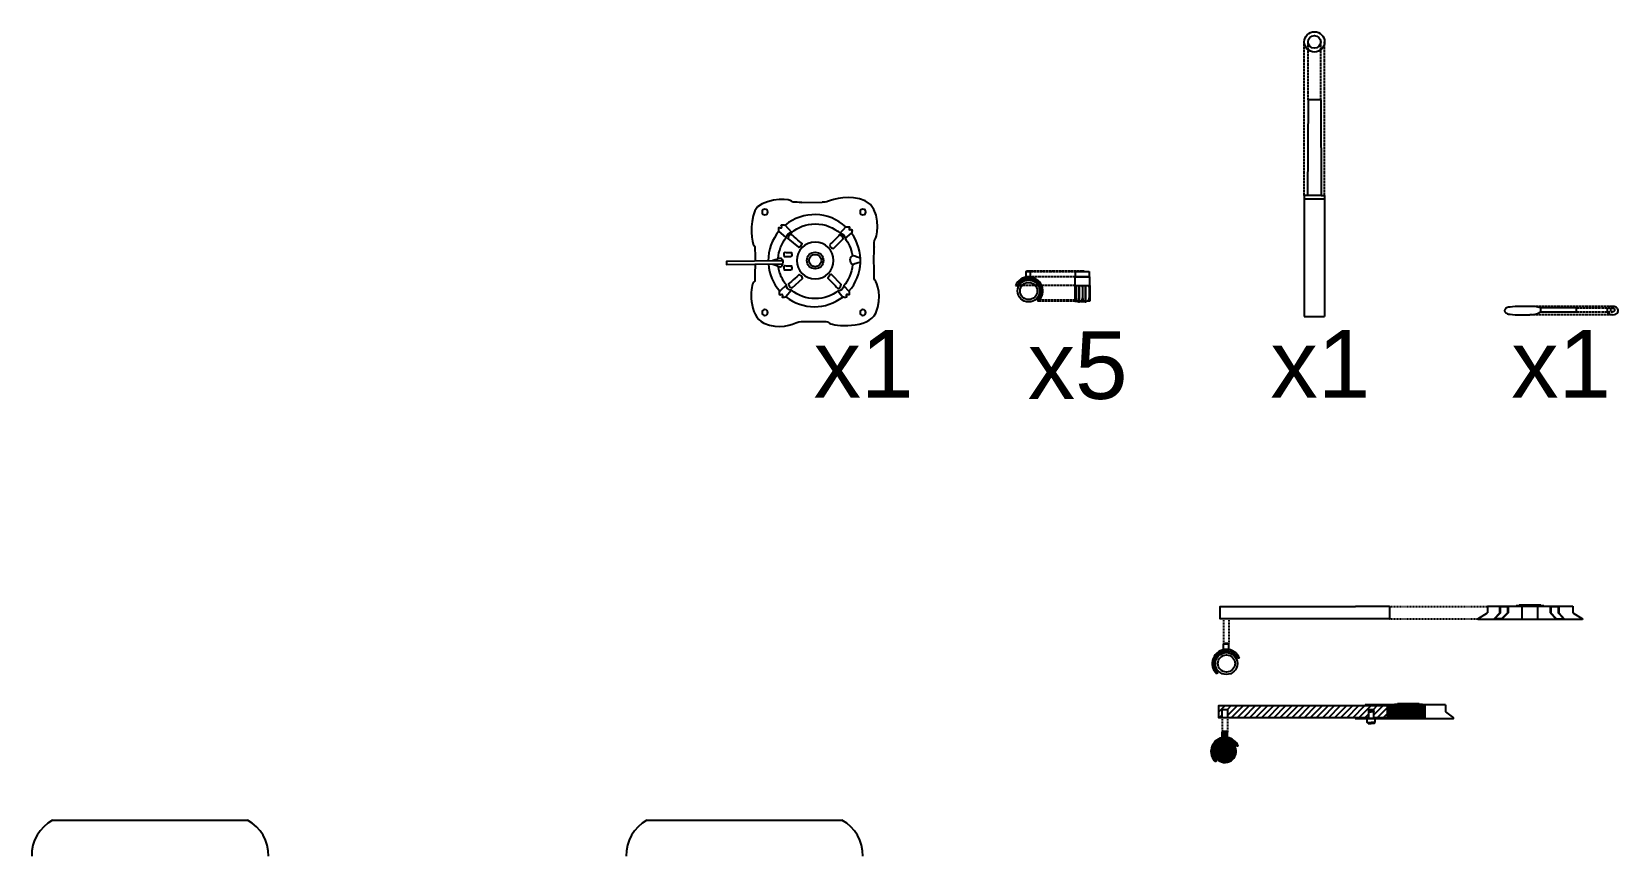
# Model space of a CAD drawing. Header units: millimetres. Extents: x 588 to 1533, y 329 to 716.
# Drawn here: x 1051.3 to 1285.8, y 523 to 644.9 of the extents above; entities that cross this region are included whole.
import ezdxf

# ---------------------------------------------------------------- set-up
doc = ezdxf.new("R2010")
doc.units = ezdxf.units.MM
doc.linetypes.add('ACAD_ISO02W100', pattern=[15, 12, -3])
for name, color, linetype in [('A-SECTION', 254, 'Continuous'), ('A-SECTION-1', 253, 'Continuous'), ('G-ANNO-TEXT', 3, 'Continuous'), ('LINE', 3, 'ACAD_ISO02W100'), ('viti e bulloni', 2, 'Continuous')]:
    doc.layers.add(name, color=color, linetype=linetype)

# ---------------------------------------------------------------- blocks, each defined once
blk = doc.blocks.new('vite gamba')
at = {"layer": 'viti e bulloni'}
for p, q in [((1248.9, 541.77), (1249.49, 541.77)), ((1249.22, 543.02), (1249.13, 542.75)), ((1249.13, 542.75), (1249.49, 542.75)), ((1249.13, 541.77), (1249.13, 542.75)), ((1249.49, 543.02), (1249.22, 543.02)), ((1249.49, 543.02), (1249.76, 543.02)), ((1249.86, 542.75), (1249.49, 542.75)), ((1250.08, 541.77), (1249.49, 541.77)), ((1249.76, 543.02), (1249.86, 542.75)), ((1249.86, 541.77), (1249.86, 542.75)), ((1249.04, 541.04), (1248.9, 541.18)), ((1248.9, 541.18), (1249.49, 541.18)), ((1249.04, 541.04), (1249.49, 541.04)), ((1250.08, 541.18), (1249.49, 541.18)), ((1249.94, 541.04), (1249.49, 541.04)), ((1249.94, 541.04), (1250.08, 541.18))]:
    blk.add_line(p, q, dxfattribs=at)
at = {"layer": 'viti e bulloni', "linetype": 'Continuous'}
for p, q in [((1248.9, 541.18), (1248.9, 541.77)), ((1250.08, 541.18), (1250.08, 541.77))]:
    blk.add_line(p, q, dxfattribs=at)

msp = doc.modelspace()

# ---------------------------------------------------------------- hatches: boundary and pattern name
at = {"layer": 'A-SECTION'}
h = msp.add_hatch(dxfattribs=at)
h.set_pattern_fill('ANSI31', color=256, scale=0.2)
h.paths.add_polyline_path([(1248.91, 544.68), (1249.71, 544.68), (1249.71, 543.43), (1251.81, 543.43), (1251.81, 545.23), (1246.81, 545.23), (1226.81, 545.23), (1226.81, 543.43), (1227.26, 543.43), (1227.26, 544.68), (1228.06, 544.68), (1228.06, 543.43), (1248.91, 543.43)])
h = msp.add_hatch(dxfattribs=at)
h.set_pattern_fill('ANSI31', color=256, scale=0.05)
h.set_pattern_definition([(45, (-101.65275, -9.95547), (-0.112253202, 0.112253202), [])])
h.paths.add_polyline_path([(1253.22, 545.53), (1253.22, 545.43), (1252.75, 545.43), (1252.75, 545.33), (1251.81, 545.33), (1251.81, 543.33), (1257.25, 543.33), (1257.25, 545.33), (1256.88, 545.33), (1256.88, 545.43), (1256.41, 545.43), (1256.41, 545.53)])
h = msp.add_hatch(dxfattribs=at)
h.set_pattern_fill('ANSI31', color=256, scale=0.05)
h.set_pattern_definition([(45, (-14.9475, 16.53206), (-0.112253202, 0.112253202), [])])
h.paths.add_polyline_path([(1228.06, 540.04), (1228.06, 540.27, -0.237865), (1229.38, 539.26), (1229.65, 539.25, 0.258915), (1228.06, 540.52), (1228.06, 541.31), (1228.04, 541.31), (1228.04, 541.41), (1227.28, 541.41), (1227.28, 541.31), (1227.26, 541.31), (1227.26, 540.5, 0.604883), (1226.29, 536.92), (1226.45, 537.09, -0.595055), (1227.26, 540.25), (1227.26, 540.02, 8.005543)])
at = {"layer": 'A-SECTION-1'}
h = msp.add_hatch(dxfattribs=at)
h.set_pattern_fill('ANSI31', color=256, scale=0.02)
h.set_pattern_definition([(45, (-6.90555, 0), (-0.0449012806, 0.0449012806), [])])
h.paths.add_polyline_path([(1248.43, 545.23), (1251.71, 545.23), (1251.71, 543.43), (1249.71, 543.43), (1249.71, 543.33), (1251.81, 543.33), (1251.81, 545.33), (1248.43, 545.33)])
h.paths.add_polyline_path([(1248.91, 543.43), (1246.93, 543.43), (1246.93, 543.33), (1248.91, 543.33)])

# ---------------------------------------------------------------- linework, layer by layer
for p, q in [((1239.99, 634.79), (1239.91, 620.67)), ((1241.85, 634.79), (1239.99, 634.79)), ((1241.85, 634.79), (1241.93, 620.67)), ((1165.15, 619.65), (1168.14, 619.66)), ((1241.93, 620.67), (1239.42, 620.67)), ((1239.42, 620.67), (1239.42, 602.76)), ((1239.42, 620.67), (1239.42, 620.16)), ((1239.42, 620.16), (1242.42, 620.16)), ((1241.93, 620.67), (1242.42, 620.67)), ((1242.42, 620.67), (1242.42, 602.76)), ((1160.88, 611), (1160.88, 611.09)), ((1160.88, 610.46), (1160.88, 610.55)), ((1198.32, 608.63), (1198.32, 609.41)), ((1198.32, 609.41), (1198.97, 609.41)), ((1198.34, 609.51), (1198.95, 609.51)), ((1198.34, 609.41), (1198.34, 609.51)), ((1198.95, 609.51), (1198.95, 609.41)), ((1198.97, 608.63), (1198.97, 609.41)), ((1207.72, 608.63), (1205.52, 608.63)), ((1205.52, 608.63), (1205.52, 607.36)), ((1205.62, 608.63), (1205.62, 609.41)), ((1205.62, 609.41), (1207.62, 609.41)), ((1205.62, 608.63), (1207.62, 608.63)), ((1206.37, 609.41), (1206.37, 609.51)), ((1206.37, 609.51), (1206.87, 609.51)), ((1206.87, 609.51), (1206.87, 609.41)), ((1207.62, 609.41), (1207.62, 608.63)), ((1207.72, 607.36), (1207.72, 608.63)), ((1162.93, 605.56), (1162.93, 605.56)), ((1196.73, 607.35), (1197, 607.36)), ((1199.93, 605.19), (1200.09, 605.02)), ((1205.52, 607.36), (1207.72, 607.36)), ((1205.52, 607.36), (1205.52, 605.02)), ((1205.73, 605.19), (1205.52, 605.19)), ((1205.65, 607.08), (1205.64, 605.6)), ((1205.64, 605.6), (1205.76, 605.09)), ((1205.71, 607.36), (1205.65, 607.08)), ((1205.76, 605.09), (1206.09, 604.93)), ((1206.09, 604.93), (1206.09, 607.36)), ((1206.17, 604.93), (1206.17, 607.36)), ((1206.51, 605.09), (1206.17, 604.93)), ((1206.62, 605.6), (1206.51, 605.09)), ((1206.71, 605.19), (1206.53, 605.19)), ((1206.55, 607.36), (1206.62, 607.08)), ((1206.62, 607.08), (1206.62, 605.6)), ((1206.63, 607.08), (1206.62, 605.6)), ((1206.62, 605.6), (1206.74, 605.09)), ((1206.69, 607.36), (1206.63, 607.08)), ((1206.74, 605.09), (1207.07, 604.93)), ((1207.07, 604.93), (1207.07, 607.36)), ((1207.15, 604.93), (1207.15, 607.36)), ((1207.49, 605.09), (1207.15, 604.93)), ((1207.6, 605.6), (1207.49, 605.09)), ((1207.51, 605.19), (1207.72, 605.19)), ((1207.53, 607.36), (1207.6, 607.08)), ((1207.6, 607.08), (1207.6, 605.6)), ((1207.72, 607.36), (1207.72, 605.02)), ((1205.52, 605.02), (1205.91, 605.01)), ((1206.09, 604.93), (1206.17, 604.93)), ((1206.35, 605.01), (1206.9, 605.01)), ((1207.07, 604.93), (1207.15, 604.93)), ((1207.72, 605.02), (1207.34, 605.02)), ((1239.42, 602.76), (1242.42, 602.76)), ((1279.65, 604.03), (1274.35, 604.03)), ((1274.35, 604.03), (1274.35, 603.46)), ((1274.35, 603.46), (1279.65, 603.46)), ((1279.65, 603.46), (1279.65, 604.03)), ((1252.01, 559.88), (1247.01, 559.88)), ((1265.09, 558.06), (1266.5, 558.96)), ((1266.5, 559.96), (1279.13, 559.96)), ((1266.5, 559.96), (1266.5, 558.96)), ((1267.47, 558.06), (1268.35, 558.96)), ((1268.43, 558.96), (1267.55, 558.06)), ((1268.35, 558.96), (1268.35, 559.96)), ((1268.43, 558.96), (1268.43, 559.86)), ((1269.48, 559.86), (1268.43, 559.86)), ((1269.48, 558.96), (1268.59, 558.06)), ((1269.56, 558.96), (1268.67, 558.06)), ((1269.48, 559.86), (1269.48, 558.96)), ((1269.56, 559.96), (1269.56, 558.96)), ((1270.72, 559.96), (1270.72, 560.06)), ((1270.72, 560.06), (1274.85, 560.06)), ((1271.19, 560.06), (1271.19, 560.16)), ((1271.19, 560.16), (1274.39, 560.16)), ((1271.63, 557.96), (1271.63, 559.96)), ((1273.92, 557.96), (1273.92, 559.96)), ((1274.39, 560.16), (1274.39, 560.06)), ((1274.85, 560.06), (1274.85, 559.96)), ((1275.78, 559.96), (1275.78, 558.96)), ((1275.78, 558.96), (1276.61, 558.06)), ((1275.78, 558.96), (1275.87, 558.96)), ((1275.87, 559.86), (1275.87, 558.96)), ((1276.96, 559.86), (1275.87, 559.86)), ((1276.69, 558.06), (1275.87, 558.96)), ((1276.96, 559.86), (1276.96, 558.96)), ((1277.04, 558.96), (1276.96, 558.96)), ((1277.78, 558.06), (1276.96, 558.96)), ((1277.04, 559.96), (1277.04, 558.96)), ((1277.04, 558.96), (1277.86, 558.06)), ((1279.13, 559.96), (1279.13, 558.96)), ((1279.13, 558.96), (1280.56, 558.06)), ((1265.09, 557.96), (1265.09, 558.06)), ((1280.56, 557.96), (1265.09, 557.96)), ((1267.47, 557.96), (1267.47, 558.06)), ((1268.67, 558.06), (1267.47, 558.06)), ((1268.67, 557.96), (1268.67, 558.06)), ((1276.61, 557.96), (1276.61, 558.06)), ((1276.61, 558.06), (1277.86, 558.06)), ((1277.86, 558.06), (1277.86, 557.96)), ((1280.56, 558.06), (1280.56, 557.96)), ((1228.26, 554.32), (1227.46, 554.32)), ((1227.46, 553.5), (1227.46, 554.32)), ((1228.24, 554.42), (1227.48, 554.42)), ((1227.48, 554.42), (1227.48, 554.32)), ((1228.24, 554.32), (1228.24, 554.42)), ((1228.26, 553.52), (1228.26, 554.32)), ((1227.46, 553.02), (1227.46, 553.25)), ((1228.26, 553.05), (1228.26, 553.28)), ((1229.85, 552.26), (1229.58, 552.26)), ((1226.66, 550.1), (1226.49, 549.92)), ((1227.26, 543.43), (1227.26, 544.68)), ((1227.26, 544.68), (1228.06, 544.68)), ((1228.06, 544.68), (1228.06, 543.43)), ((1248.43, 545.33), (1248.43, 545.23)), ((1248.91, 544.68), (1248.91, 543.43)), ((1249.71, 543.43), (1249.71, 544.68)), ((1251.71, 543.43), (1251.71, 545.23)), ((1251.81, 545.33), (1251.81, 543.33)), ((1252.75, 545.33), (1252.75, 545.43)), ((1252.75, 545.43), (1253.22, 545.43)), ((1253.22, 545.43), (1253.22, 545.53)), ((1253.22, 545.53), (1256.41, 545.53)), ((1256.41, 545.53), (1256.41, 545.43)), ((1256.41, 545.43), (1256.88, 545.43)), ((1256.88, 545.43), (1256.88, 545.33)), ((1257.25, 545.33), (1257.25, 543.33)), ((1260.31, 545.33), (1260.31, 544.33)), ((1260.31, 544.33), (1261.49, 543.43)), ((1248.91, 543.33), (1248.91, 543.43)), ((1248.91, 543.43), (1248.94, 543.43)), ((1249.67, 543.43), (1249.71, 543.43)), ((1249.71, 543.33), (1249.71, 543.43)), ((1227.26, 540.5), (1227.26, 541.31)), ((1227.28, 541.31), (1227.26, 541.31)), ((1227.26, 540.02), (1227.26, 540.25)), ((1228.04, 541.41), (1227.28, 541.41)), ((1227.28, 541.41), (1227.28, 541.31)), ((1228.04, 541.31), (1228.04, 541.41)), ((1228.06, 541.31), (1228.04, 541.31)), ((1228.06, 540.52), (1228.06, 541.31)), ((1228.06, 540.04), (1228.06, 540.27)), ((1226.45, 537.09), (1226.29, 536.92)), ((1229.65, 539.25), (1229.38, 539.26)), ((1054.39, 528.28), (1083.21, 528.28)), ((1142.26, 528.28), (1171.09, 528.28))]:
    msp.add_line(p, q)
for points in [[(1162.83, 614.44), (1161.77, 615.41)], [(1163.69, 615.21), (1162.68, 616.27)], [(1170.83, 615.08), (1171.66, 616.01)], [(1171.53, 614.32), (1172.5, 615.07)], [(1162.31, 611.02), (1154.03, 610.91), (1154.03, 610.46), (1162.32, 610.57)], [(1162.87, 607.44), (1161.88, 606.53)], [(1163.64, 606.67), (1162.8, 605.66)], [(1170.51, 606.54), (1171.19, 605.65)], [(1171.34, 607.33), (1172.11, 606.52)], [(1274.35, 604.03), (1274.12, 604.12), (1273.75, 604.19), (1273.29, 604.24), (1272.75, 604.26), (1272.18, 604.27), (1271.61, 604.27), (1271.07, 604.26), (1270.58, 604.23), (1270.18, 604.2), (1269.87, 604.17), (1269.62, 604.13), (1269.44, 604.08), (1269.31, 604.03), (1269.21, 603.98), (1269.15, 603.92), (1269.11, 603.87), (1269.08, 603.81), (1269.05, 603.75), (1269.04, 603.69), (1269.04, 603.64), (1269.04, 603.58), (1269.05, 603.52), (1269.08, 603.46), (1269.11, 603.4), (1269.15, 603.35), (1269.21, 603.29), (1269.31, 603.24), (1269.44, 603.19), (1269.62, 603.14), (1269.87, 603.1), (1270.18, 603.07), (1270.58, 603.04), (1271.07, 603.01), (1271.62, 603), (1272.19, 603.01), (1272.76, 603.04), (1273.3, 603.09), (1273.76, 603.17), (1274.12, 603.29), (1274.35, 603.46)], [(1252.01, 558.08), (1227.01, 558.08), (1227.01, 559.88), (1247.01, 559.88)], [(1252.01, 559.88), (1252.01, 558.08)], [(1248.91, 543.43), (1226.81, 543.43), (1226.81, 545.23), (1251.71, 545.23)], [(1252.75, 545.33), (1248.43, 545.33)], [(1251.81, 545.23), (1251.81, 543.43)], [(1260.31, 545.33), (1256.88, 545.33)], [(1246.93, 543.33), (1261.49, 543.33), (1261.49, 543.43)], [(1246.93, 543.43), (1246.93, 543.33)], [(1251.71, 543.43), (1249.71, 543.43)]]:
    msp.add_lwpolyline(points)
for centre, radius in [((1240.92, 643.38), 1.5), ((1240.92, 643.38), 0.933), ((1167.12, 611.05), 1.23), ((1167.12, 611.05), 0.911), ((1198.67, 606.55), 1.63), ((1198.67, 606.55), 1.27), ((1285, 603.74), 0.288), ((1227.91, 551.46), 1.63), ((1227.91, 551.46), 1.27)]:
    msp.add_circle(centre, radius)
for centre, radius, start, end in [((1167.02, 611.06), 6.78, 46.8419, 129.8073), ((1166.99, 611.03), 6.81, 140.0285, 180.3668), ((1166.94, 611.04), 6.87, 318.8365, 35.9488), ((1166.99, 611.03), 6.81, 184.1523, 221.4124), ((1198.67, 606.55), 2.09, 312.7548, 157.5394), ((1198.67, 606.55), 1.85, 312.7548, 154.2337), ((1167, 611.06), 6.84, 232.1508, 307.7409), ((1284.63, 603.65), 0.463, 138.6811, 204.1732), ((1285, 603.31), 0.964, 41.6908, 138.3092), ((1285.37, 603.65), 0.463, 335.8268, 41.3189), ((1227.91, 551.46), 2.09, 22.4606, 227.2452), ((1227.91, 551.46), 1.85, 25.7663, 227.2452), ((1227.71, 538.45), 2.09, 102.569, 227.2452), ((1227.71, 538.45), 1.85, 104.2253, 227.2452), ((1227.71, 538.45), 1.63, 106.2552, 77.7746), ((1227.71, 538.45), 2.09, 22.4606, 80.5245), ((1227.71, 538.45), 1.85, 25.7663, 79.2864), ((1057.16, 523.13), 5.85, 118.2955, 181.6314), ((1080.44, 523.13), 5.85, 358.3686, 61.7045), ((1145.03, 523.13), 5.85, 118.2955, 181.6314), ((1168.31, 523.13), 5.85, 358.3686, 61.7045)]:
    msp.add_arc(centre, radius, start, end)
msp.add_ellipse((1285, 603.74), major_axis=(0.866, 0), ratio=0.832887, start_param=3.551511, end_param=5.881954)
for points, knots in [([(1163.43, 619.9), (1163.01, 620.33), (1158.98, 620.13), (1158.18, 618.4), (1157.5, 616.47), (1157.61, 613.59), (1158.16, 613.18), (1158.26, 613.03), (1158.19, 613.03), (1158.21, 612.85), (1158.23, 612.47), (1158.24, 611.86), (1158.24, 611.15)], [0, 0, 0, 0, 1, 1, 1, 2, 2, 2, 3, 3, 3, 4, 4, 4, 4]), ([(1165.15, 619.65), (1164.59, 619.65), (1164.16, 619.66), (1164.07, 619.66), (1163.75, 619.66), (1163.79, 619.82), (1163.43, 619.9)], [0, 0, 0, 0, 1, 1, 1, 2, 2, 2, 2]), ([(1176.08, 614.39), (1176.42, 614.79), (1176.85, 618.81), (1174.53, 619.85), (1172.2, 620.88), (1169.89, 620.08), (1168.95, 619.77), (1168.86, 619.73), (1168.99, 619.78), (1168.55, 619.7), (1168.48, 619.68), (1168.33, 619.67), (1168.14, 619.66)], [0, 0, 0, 0, 1, 1, 1, 2, 2, 2, 3, 3, 3, 4, 4, 4, 4]), ([(1159.69, 618.65), (1159.92, 618.65), (1160.11, 618.46), (1160.11, 618.22), (1160.11, 617.99), (1159.92, 617.8), (1159.69, 617.8), (1159.45, 617.8), (1159.26, 617.99), (1159.26, 618.22), (1159.26, 618.46), (1159.45, 618.65), (1159.69, 618.65)], [0, 0, 0, 0, 1, 1, 1, 2, 2, 2, 3, 3, 3, 4, 4, 4, 4]), ([(1174.18, 618.65), (1174.42, 618.65), (1174.61, 618.46), (1174.61, 618.22), (1174.61, 617.99), (1174.42, 617.8), (1174.18, 617.8), (1173.95, 617.8), (1173.76, 617.99), (1173.76, 618.22), (1173.76, 618.46), (1173.95, 618.65), (1174.18, 618.65)], [0, 0, 0, 0, 1, 1, 1, 2, 2, 2, 3, 3, 3, 4, 4, 4, 4]), ([(1161.64, 611.37), (1161.72, 612.5), (1162.15, 613.54), (1162.83, 614.44), (1162.85, 614.83), (1163.2, 615.19), (1163.69, 615.21), (1164.52, 615.97), (1165.78, 616.47), (1167.15, 616.47), (1168.56, 616.47), (1169.85, 615.94), (1170.83, 615.07), (1171.13, 615.09), (1171.51, 614.72), (1171.53, 614.32), (1172.05, 613.67), (1172.44, 612.82), (1172.64, 611.78)], [0, 0, 0, 0, 1, 1, 1, 2, 2, 2, 3, 3, 3, 4, 4, 4, 5, 5, 5, 6, 6, 6, 6]), ([(1161.77, 615.41), (1161.73, 615.55), (1161.72, 615.79), (1161.74, 615.91), (1161.75, 615.93), (1161.75, 615.94), (1161.77, 615.95), (1161.8, 615.95), (1161.81, 615.95), (1161.83, 615.94), (1162.05, 615.8), (1162.3, 615.91), (1162.13, 616.17), (1162.11, 616.2), (1162.11, 616.21), (1162.11, 616.26), (1162.12, 616.28), (1162.12, 616.29), (1162.16, 616.31), (1162.29, 616.35), (1162.51, 616.32), (1162.68, 616.27)], [0, 0, 0, 0, 1, 1, 1, 2, 2, 2, 3, 3, 3, 4, 4, 4, 5, 5, 5, 6, 6, 6, 6.816622, 6.816622, 6.816622, 6.816622]), ([(1163.59, 614.92), (1163.59, 614.92), (1164.93, 613.74), (1165.18, 613.58), (1165.01, 612.98), (1164.66, 613.01), (1164.66, 613.01), (1164.66, 613.01), (1163.1, 614.3), (1163.1, 614.3), (1163.1, 614.77), (1163.59, 614.92), (1163.59, 614.92)], [0, 0, 0, 0, 1, 1, 1, 2, 2, 2, 3, 3, 3, 4, 4, 4, 4]), ([(1169.24, 613.38), (1169.24, 613.38), (1170.53, 614.61), (1170.72, 614.85), (1171.3, 614.62), (1171.24, 614.27), (1171.24, 614.27), (1171.24, 614.27), (1169.81, 612.84), (1169.81, 612.84), (1169.35, 612.88), (1169.24, 613.38), (1169.24, 613.38)], [0, 0, 0, 0, 1, 1, 1, 2, 2, 2, 3, 3, 3, 4, 4, 4, 4]), ([(1171.66, 616.01), (1171.81, 616.05), (1172.04, 616.05), (1172.16, 616.03), (1172.19, 616.02), (1172.2, 616.01), (1172.21, 615.99), (1172.21, 615.97), (1172.21, 615.96), (1172.19, 615.94), (1172.04, 615.72), (1172.15, 615.47), (1172.41, 615.62), (1172.44, 615.64), (1172.45, 615.64), (1172.5, 615.65), (1172.53, 615.63), (1172.53, 615.63), (1172.55, 615.59), (1172.59, 615.46), (1172.55, 615.23), (1172.5, 615.07)], [0, 0, 0, 0, 1, 1, 1, 2, 2, 2, 3, 3, 3, 4, 4, 4, 5, 5, 5, 6, 6, 6, 6.827507, 6.827507, 6.827507, 6.827507]), ([(1163.58, 611.62), (1163.54, 611.58), (1163.46, 611.59), (1163.32, 611.58), (1163.1, 611.58), (1162.66, 611.6), (1162.57, 611.61), (1162.54, 611.85), (1162.53, 611.99), (1162.53, 611.99), (1162.55, 612.14), (1162.53, 612.21), (1162.58, 612.25)], [0, 0, 0, 0, 1, 1, 1, 2, 2, 2, 3, 3, 3, 4, 4, 4, 4]), ([(1162.58, 612.25), (1162.59, 612.25), (1162.61, 612.26), (1162.62, 612.26), (1162.9, 612.25), (1163.31, 612.27), (1163.42, 612.25), (1163.6, 612.22), (1163.64, 612.26), (1163.64, 612.07), (1163.65, 611.89), (1163.64, 611.98), (1163.66, 611.84), (1163.66, 611.75), (1163.63, 611.64), (1163.58, 611.62)], [0, 0, 0, 0, 1, 1, 1, 2, 2, 2, 3, 3, 3, 4, 4, 4, 5, 5, 5, 5]), ([(1167.12, 613.77), (1168.62, 613.77), (1169.84, 612.55), (1169.84, 611.05), (1169.84, 609.55), (1168.62, 608.33), (1167.12, 608.33), (1165.62, 608.33), (1164.41, 609.55), (1164.41, 611.05), (1164.41, 612.55), (1165.62, 613.77), (1167.12, 613.77)], [0, 0, 0, 0, 1, 1, 1, 2, 2, 2, 3, 3, 3, 4, 4, 4, 4]), ([(1169.26, 601.78), (1169.8, 601.34), (1175.06, 600.94), (1176.07, 603.27), (1177.09, 605.6), (1176.26, 607.89), (1175.95, 608.13), (1175.72, 608.54), (1175.87, 608.8), (1175.83, 609.23), (1175.8, 609.67), (1175.82, 613.64), (1175.82, 613.03), (1175.82, 614.27), (1175.96, 614), (1176.09, 614.4)], [0, 0, 0, 0, 1, 1, 1, 2, 2, 2, 3, 3, 3, 4, 4, 4, 5, 5, 5, 5]), ([(1158.23, 610.51), (1158.22, 609.08), (1158.21, 608.37), (1158.21, 608.24), (1158.21, 607.93), (1158.09, 608.02), (1157.91, 607.66)], [0.121151, 0.121151, 0.121151, 0.121151, 1, 1, 1, 2, 2, 2, 2]), ([(1160.88, 611.09), (1161.39, 611.22), (1161.57, 611.29), (1161.87, 611.4), (1162.23, 611.54), (1162.34, 610.99), (1162.35, 610.78), (1162.34, 610.47), (1162.14, 610.05), (1161.93, 610.09), (1161.71, 610.13), (1160.88, 610.46), (1160.88, 610.46)], [0.010478, 0.010478, 0.010478, 0.010478, 1, 1, 1, 2, 2, 2, 3, 3, 3, 4, 4, 4, 4]), ([(1172.66, 610.46), (1172.53, 609.14), (1172, 608.03), (1171.34, 607.33), (1171.26, 606.85), (1170.99, 606.55), (1170.51, 606.54), (1169.64, 605.86), (1168.45, 605.41), (1167.15, 605.41), (1165.81, 605.41), (1164.57, 605.89), (1163.64, 606.67), (1163.16, 606.64), (1162.81, 607.03), (1162.87, 607.44), (1162.28, 608.15), (1161.84, 609.07), (1161.68, 610.09)], [0, 0, 0, 0, 1, 1, 1, 2, 2, 2, 3, 3, 3, 4, 4, 4, 5, 5, 5, 6, 6, 6, 6]), ([(1163.58, 609.64), (1163.54, 609.6), (1163.46, 609.62), (1163.32, 609.61), (1163.1, 609.6), (1162.66, 609.63), (1162.57, 609.63), (1162.54, 609.88), (1162.53, 610.02), (1162.53, 610.02), (1162.55, 610.17), (1162.53, 610.24), (1162.58, 610.27)], [0, 0, 0, 0, 1, 1, 1, 2, 2, 2, 3, 3, 3, 4, 4, 4, 4]), ([(1162.58, 610.27), (1162.59, 610.28), (1162.61, 610.29), (1162.62, 610.29), (1162.9, 610.28), (1163.31, 610.3), (1163.42, 610.27), (1163.6, 610.25), (1163.64, 610.28), (1163.64, 610.1), (1163.65, 609.92), (1163.64, 610), (1163.66, 609.86), (1163.66, 609.78), (1163.63, 609.66), (1163.58, 609.64)], [0, 0, 0, 0, 1, 1, 1, 2, 2, 2, 3, 3, 3, 4, 4, 4, 5, 5, 5, 5]), ([(1172.66, 610.46), (1172.39, 610.46), (1172.31, 610.93), (1172.31, 611.16), (1172.32, 611.42), (1172.52, 611.84), (1172.73, 611.79), (1172.95, 611.74), (1173.79, 611.46), (1173.79, 611.46)], [0, 0, 0, 0, 1, 1, 1, 2, 2, 2, 3, 3, 3, 3]), ([(1173.8, 610.76), (1173.26, 610.66), (1173.08, 610.59), (1172.77, 610.48), (1172.73, 610.46), (1172.69, 610.46), (1172.66, 610.46)], [0, 0, 0, 0, 1, 1, 1, 2, 2, 2, 2]), ([(1157.91, 607.66), (1157.58, 607.26), (1157.2, 602.83), (1159.53, 601.8), (1161.86, 600.77), (1163.63, 601.58), (1164.69, 601.98)], [0, 0, 0, 0, 1, 1, 1, 2, 2, 2, 2]), ([(1163.15, 607.56), (1163.15, 607.56), (1164.53, 608.73), (1164.73, 608.96), (1165.31, 608.71), (1165.24, 608.37), (1165.24, 608.37), (1165.24, 608.37), (1163.71, 607.01), (1163.71, 607.01), (1163.24, 607.06), (1163.15, 607.56), (1163.15, 607.56)], [0, 0, 0, 0, 1, 1, 1, 2, 2, 2, 3, 3, 3, 4, 4, 4, 4]), ([(1170.45, 606.9), (1170.45, 606.9), (1169.23, 608.23), (1168.99, 608.42), (1169.21, 609.01), (1169.55, 608.96), (1169.55, 608.96), (1169.55, 608.96), (1170.98, 607.49), (1170.98, 607.49), (1170.94, 607.01), (1170.45, 606.9), (1170.45, 606.9)], [0, 0, 0, 0, 1, 1, 1, 2, 2, 2, 3, 3, 3, 4, 4, 4, 4]), ([(1162.8, 605.66), (1162.67, 605.61), (1162.43, 605.58), (1162.31, 605.59), (1162.28, 605.6), (1162.27, 605.6), (1162.26, 605.62), (1162.26, 605.65), (1162.26, 605.66), (1162.27, 605.68), (1162.4, 605.92), (1162.27, 606.15), (1162.02, 605.97), (1161.99, 605.95), (1161.98, 605.95), (1161.94, 605.93), (1161.91, 605.95), (1161.9, 605.95), (1161.88, 605.98), (1161.82, 606.11), (1161.84, 606.35), (1161.88, 606.53)], [0, 0, 0, 0, 1, 1, 1, 2, 2, 2, 3, 3, 3, 4, 4, 4, 5, 5, 5, 6, 6, 6, 6.851177, 6.851177, 6.851177, 6.851177]), ([(1172.11, 606.52), (1172.15, 606.37), (1172.16, 606.14), (1172.14, 606.02), (1172.13, 605.99), (1172.13, 605.98), (1172.11, 605.97), (1172.08, 605.97), (1172.07, 605.97), (1172.06, 605.98), (1171.83, 606.13), (1171.58, 606.02), (1171.75, 605.76), (1171.77, 605.73), (1171.77, 605.72), (1171.77, 605.67), (1171.76, 605.64), (1171.76, 605.63), (1171.72, 605.62), (1171.59, 605.57), (1171.35, 605.61), (1171.19, 605.65)], [0, 0, 0, 0, 1, 1, 1, 2, 2, 2, 3, 3, 3, 4, 4, 4, 5, 5, 5, 6, 6, 6, 6.851177, 6.851177, 6.851177, 6.851177]), ([(1159.69, 603.79), (1159.92, 603.79), (1160.11, 603.6), (1160.11, 603.37), (1160.11, 603.13), (1159.92, 602.94), (1159.69, 602.94), (1159.45, 602.94), (1159.26, 603.13), (1159.26, 603.37), (1159.26, 603.6), (1159.45, 603.79), (1159.69, 603.79)], [0, 0, 0, 0, 1, 1, 1, 2, 2, 2, 3, 3, 3, 4, 4, 4, 4]), ([(1174.18, 603.79), (1174.42, 603.79), (1174.61, 603.6), (1174.61, 603.37), (1174.61, 603.13), (1174.42, 602.94), (1174.18, 602.94), (1173.95, 602.94), (1173.76, 603.13), (1173.76, 603.37), (1173.76, 603.6), (1173.95, 603.79), (1174.18, 603.79)], [0, 0, 0, 0, 1, 1, 1, 2, 2, 2, 3, 3, 3, 4, 4, 4, 4]), ([(1164.69, 601.98), (1165.42, 602.07), (1168.49, 602.03), (1168.49, 602.03), (1168.49, 602.03), (1168.74, 602.17), (1169.26, 601.78)], [3, 3, 3, 3, 4, 4, 4, 5, 5, 5, 5])]:
    msp.add_open_spline(points, degree=3, knots=knots)
msp.add_open_spline([(1158.24, 611.15), (1158.24, 611.09), (1158.24, 611.02), (1158.24, 610.96)], degree=3)
at = {"layer": 'A-SECTION'}
for p, q in [((1248.91, 544.68), (1249.71, 544.68)), ((1249.71, 543.33), (1248.91, 543.33)), ((1251.81, 543.33), (1249.71, 543.33))]:
    msp.add_line(p, q, dxfattribs=at)
at = {"layer": 'LINE', "ltscale": 0.03}
for p, q in [((1239.42, 620.67), (1239.42, 643.38)), ((1239.99, 634.79), (1239.99, 643.38)), ((1241.85, 634.79), (1241.85, 643.38)), ((1242.42, 620.67), (1242.42, 643.38)), ((1198.95, 609.51), (1206.37, 609.51)), ((1198.97, 609.41), (1205.62, 609.41)), ((1205.52, 608.63), (1198.97, 608.63)), ((1205.52, 607.36), (1197, 607.36)), ((1205.52, 605.19), (1199.93, 605.19)), ((1205.52, 605.02), (1200.09, 605.02)), ((1285, 604.27), (1271.61, 604.27)), ((1285, 603.02), (1272.76, 603.04)), ((1279.65, 604.03), (1285, 604.03)), ((1279.65, 603.46), (1285, 603.46))]:
    msp.add_line(p, q, dxfattribs=at)
at = {"layer": 'LINE', "ltscale": 0.01}
for p, q in [((1252.01, 559.88), (1266.5, 559.88)), ((1227.46, 558.08), (1227.46, 554.32)), ((1228.26, 558.08), (1228.26, 554.32)), ((1252.01, 558.08), (1265.09, 558.08)), ((1227.26, 543.43), (1227.26, 541.31)), ((1228.06, 543.43), (1228.06, 541.31))]:
    msp.add_line(p, q, dxfattribs=at)

# ---------------------------------------------------------------- block references
at = {"layer": 'A-SECTION-1'}
msp.add_blockref('vite gamba', (-0.18, 1.56), dxfattribs=at)

# ---------------------------------------------------------------- texts
at = {"layer": 'G-ANNO-TEXT', "char_height": 10, "attachment_point": 1}
for s, width, insert in [('{\\fArial|b0|i0|c0|p34;x1}', 29.0332, (1166.9, 600.78)), ('{\\fArial|b0|i0|c0|p34;x5}', 6.0997, (1198.55, 600.58)), ('{\\fArial|b0|i0|c0|p34;x1}', 29.0332, (1234.42, 600.78)), ('{\\fArial|b0|i0|c0|p34;x1}', 29.0332, (1270.02, 600.78))]:
    msp.add_mtext_dynamic_manual_height_columns(s, width=width, gutter_width=12.5, heights=[0], dxfattribs=dict(at, insert=insert))

doc.saveas('drawing.dxf')
